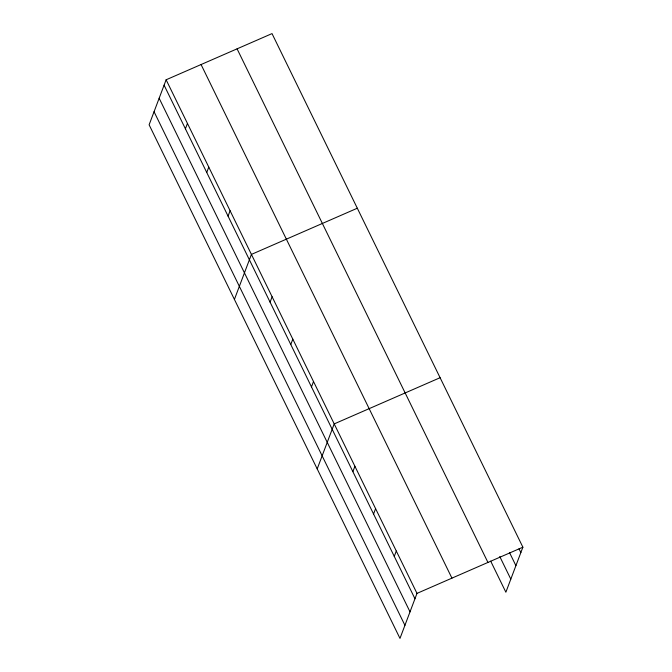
<?xml version="1.0" encoding="UTF-8"?>
<svg xmlns="http://www.w3.org/2000/svg" width="672" height="672" viewBox="0 0 672 672"><rect width="100%" height="100%" fill="white"/><g stroke="black" fill="none" stroke-linecap="round" stroke-linejoin="round"><path stroke-width="1.01" d="M166.127 79.783L149.117 124.807L399.983 638.4L416.993 593.384L522.883 547.193L272.017 33.6L166.127 79.783L416.993 593.384M185.413 128.822L187.446 123.438M206.741 172.486L208.774 167.101M228.06 216.14L230.101 210.756M234.41 299.426L251.42 254.411L357.311 208.219M270.085 302.165L272.118 296.78M290.783 344.534L292.816 339.15M311.48 386.912L313.513 381.528M317.201 468.913L334.211 423.898L440.101 377.706M352.867 471.652L354.908 466.267M373.565 514.021L375.606 508.637M394.262 556.399L396.295 551.015M522.883 547.193L505.873 592.217L490.694 561.145M519.011 548.814L520.85 552.577M509.468 552.476L515.911 565.656M499.775 556.534L510.812 579.138M237.073 48.838L487.939 562.439M201.071 64.546L451.937 578.138M164.094 85.168L414.96 598.769M159.146 98.246L410.021 611.848M154.056 111.728L404.93 625.321"/></g></svg>
